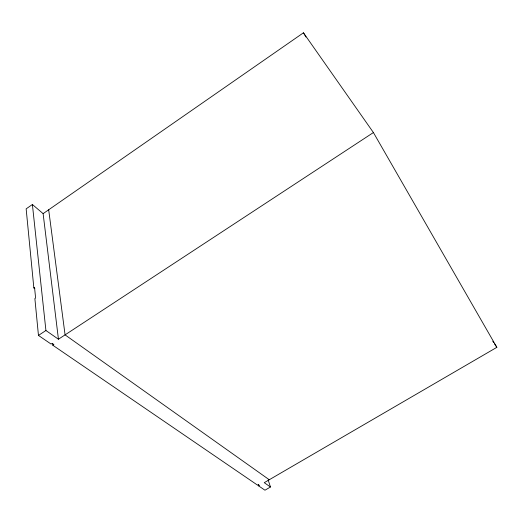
<?xml version="1.0" encoding="UTF-8"?>
<svg xmlns="http://www.w3.org/2000/svg" width="523" height="523" viewBox="0 0 523 523"><rect width="100%" height="100%" fill="white"/><g stroke="black" fill="none" stroke-linecap="round" stroke-linejoin="round"><path stroke-width="0.78" d="M43.121 213.639L303.451 32.799L373.409 132.548L58.439 339.224L43.121 213.639L32.393 204.493L26.15 208.854L33.845 287.938A43.049 19.031 53.7 0 1 34.825 288.493M33.845 287.938L34.557 287.46L35.597 298.058L34.871 298.541L38.46 335.433L51.077 344.056L52.13 343.363L53.895 344.579L52.849 345.265L257.761 485.285L258.558 484.828L259.467 485.449L258.669 485.913L258.185 484.363M38.46 335.433L45.919 330.503L32.393 204.493M373.409 132.548L496.85 347.331L264.246 482.67L270.469 487.005L264.952 490.201L258.669 485.913M45.919 330.503L58.439 339.224M269.267 479.748L65.074 334.87L48.678 209.775M492.784 341.238L493.686 342.591M494.588 343.944L496.85 347.331M303.451 32.799L305.942 37.009M268.188 480.055L270.469 487.005M52.666 343.65L52.849 345.265"/></g></svg>
